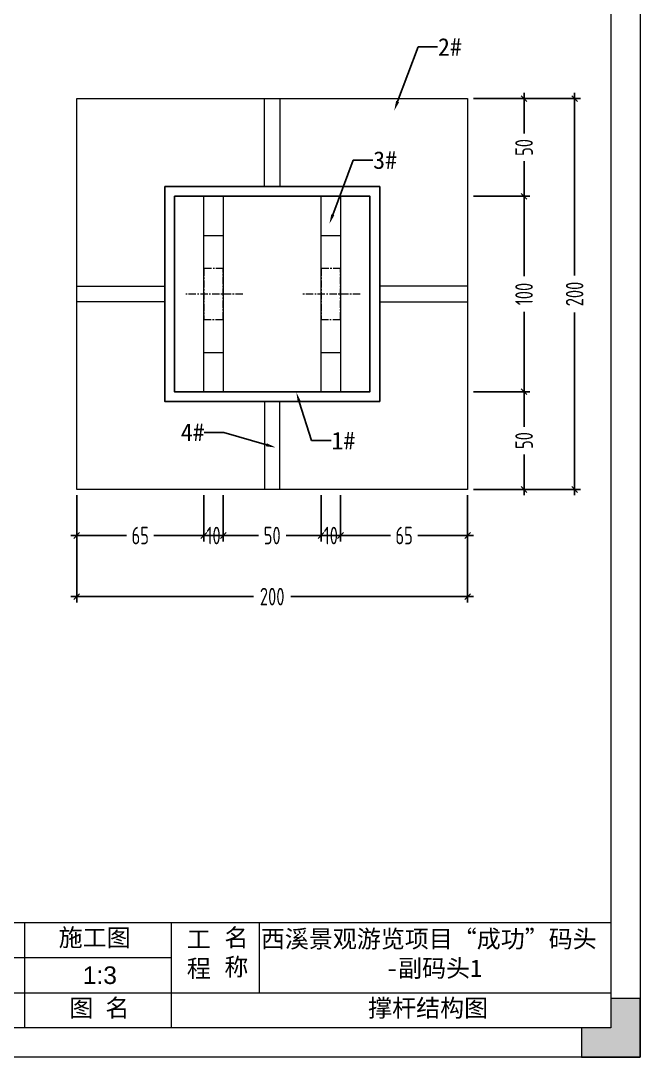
# Model space of a CAD drawing. Header units: millimetres. Extents: x 136606 to 1229059, y 82794 to 127566.
# Drawn here: x 958836 to 959153, y 126455 to 126985 of the extents above; entities that cross this region are included whole.
import ezdxf
from ezdxf import colors
from ezdxf.entities.mleader import LeaderData, LeaderLine
from ezdxf.math import Vec2, Vec3

# ---------------------------------------------------------------- set-up
doc = ezdxf.new("R2010")
doc.units = ezdxf.units.MM
doc.linetypes.add('CENTER', pattern=[0.6, 0.375, -0.075, 0.075, -0.075])
doc.linetypes.add('CENTER2', pattern=[28.575, 19.05, -3.175, 3.175, -3.175])
for name, color, linetype in [('HR-dimension', 9, 'Continuous'), ('标注', 9, 'Continuous'), ('铝通', 4, 'Continuous')]:
    doc.layers.add(name, color=color, linetype=linetype)
for name, color, linetype, lineweight in [('加强板', 140, 'Continuous', 18), ('图框', 7, 'Continuous', 13), ('文本', 3, 'Continuous', 13), ('结构', 4, 'Continuous', 18), ('虚线', 1, 'CENTER2', 0)]:
    doc.layers.add(name, color=color, linetype=linetype, lineweight=lineweight)
doc.styles.add('Arial', font='arial.ttf')
doc.styles.add('hztxt', font='ros1.shx', dxfattribs={"width": 0.8, "bigfont": 'hztxt.shx'})
doc.styles.get("Standard").update_dxf_attribs({"font": 'arial.ttf'})
doc.dimstyles.new('DIM-3', dxfattribs={"dimscale": 3, "dimtxt": 3, "dimasz": 1, "dimexe": 1, "dimexo": 1, "dimgap": 1, "dimtad": 0, "dimdec": 1, "dimrnd": 0.0005, "dimzin": 9, "dimdsep": 46, "dimtxsty": 'hztxt', "dimblk": 'OBLIQUE', "dimcen": 0, "dimdle": 1, "dimclrd": 9, "dimclre": 9, "dimclrt": 2, "dimazin": 2, "dimtfac": 1, "dimtdec": 1, "dimtofl": 0, "dimtmove": 0, "dimatfit": 3, "dimfxl": 1, "dimarcsym": 2})

# ---------------------------------------------------------------- blocks, each defined once
blk = doc.blocks.new('GW-TK')
at = {"layer": '图框', "linetype": 'Continuous', "lineweight": 0}
h = blk.add_hatch(color=256, dxfattribs=at)
h.dxf.hatch_style = 1
h.paths.add_polyline_path([(927603.55, 464418.01), (927603.55, 464428.01), (927598.55, 464428.01), (927598.55, 464423.01), (927593.55, 464423.01), (927593.55, 464418.01)])
at = {"layer": '图框', "linetype": 'Continuous'}
for p, q in [((927498.55, 464441.02), (927498.55, 464423.01)), ((927523.55, 464441.02), (927523.55, 464423.01)), ((927538.55, 464441.02), (927538.55, 464429.01)), ((927383.55, 464435.01), (927523.55, 464435.01)), ((927383.55, 464429.01), (927598.55, 464429.01))]:
    blk.add_line(p, q, dxfattribs=at)
at = {"layer": '图框'}
for points in [[(927183.55, 464715.01), (927603.55, 464715.01), (927603.55, 464418.01), (927183.55, 464418.01)], [(927188.55, 464710.01), (927598.55, 464710.01), (927598.55, 464423.01), (927188.55, 464423.01)]]:
    blk.add_lwpolyline(points, close=True, dxfattribs=at)
at = {"layer": '图框', "linetype": 'Continuous'}
blk.add_lwpolyline([(927383.55, 464441.02), (927598.55, 464441.02)], dxfattribs=at)
at = {"layer": '图框', "linetype": 'Continuous', "lineweight": 0}
blk.add_lwpolyline([(927598.55, 464428.01), (927598.55, 464423.01), (927593.55, 464423.01), (927593.55, 464418.01), (927603.55, 464418.01), (927603.55, 464428.01)], close=True, dxfattribs=at)
at = {"layer": '图框', "color": 3, "linetype": 'Continuous', "char_height": 3, "attachment_point": 1}
for s, width, insert in [('\\pt9;{\\fSimSun|b0|i0|c134|p2;施工图}', 18.6303, (927504.36, 464439.94)), ('\\pi0.39911,t9.39911;{\\fSimSun|b0|i0|c134|p2;西溪景观游览项目“成功”码头\\P\\pi21.75744,t30.75744;-副码头1}', 60.0149, (927538.45, 464439.71))]:
    blk.add_mtext_dynamic_manual_height_columns(s, width=width, gutter_width=17.5, heights=[0], dxfattribs=dict(at, insert=insert))
at = {"layer": '图框', "linetype": 'Continuous', "char_height": 3, "attachment_point": 1}
for s, width, insert in [('{\\fSimSun|b0|i0|c134|p2;工 程}', 5.2119, (927526.21, 464439.66)), ('{\\fSimSun|b0|i0|c134|p2;名 称}', 5.2119, (927532.62, 464439.93)), ('{\\fSimSun|b0|i0|c134|p2;图 名}', 12.066, (927506.19, 464427.94))]:
    blk.add_mtext_dynamic_manual_height_columns(s, width=width, gutter_width=17.5, heights=[0], dxfattribs=dict(at, insert=insert))
blk = doc.blocks.new('_Oblique')
at = {"color": 0, "linetype": 'ByBlock', "lineweight": -2}
blk.add_line((-0.5, -0.5), (0.5, 0.5), dxfattribs=at)
blk = doc.blocks.new('*D225')
at = {"layer": 'Defpoints', "color": 0, "ltscale": 10, "transparency": 16777216}
for p in [(958864.24, 126745.27), (958929.24, 126745.27), (958929.24, 126721.65)]:
    blk.add_point(p, dxfattribs=at)
at = {"layer": 'HR-dimension', "color": 9, "lineweight": -2, "ltscale": 10, "transparency": 16777216}
for p, q in [((958864.24, 126742.27), (958864.24, 126718.65)), ((958929.24, 126742.27), (958929.24, 126718.65)), ((958861.24, 126721.65), (958889.78, 126721.65)), ((958932.24, 126721.65), (958903.7, 126721.65))]:
    blk.add_line(p, q, dxfattribs=at)
at = {"layer": 'HR-dimension', "color": 9, "lineweight": -2, "ltscale": 10, "transparency": 16777216, "xscale": 3, "yscale": 3, "zscale": 3, "rotation": 180}
blk.add_blockref('_Oblique', (958864.24, 126721.65), dxfattribs=at)
at = {"layer": 'HR-dimension', "color": 9, "lineweight": -2, "ltscale": 10, "transparency": 16777216, "xscale": 3, "yscale": 3, "zscale": 3}
blk.add_blockref('_Oblique', (958929.24, 126721.65), dxfattribs=at)
at = {"layer": 'HR-dimension', "color": 2, "ltscale": 10, "transparency": 16777216, "insert": (958896.74, 126721.65), "char_height": 9, "attachment_point": 5, "style": 'hztxt'}
blk.add_mtext('65', dxfattribs=at)
blk = doc.blocks.new('*D226')
at = {"layer": 'Defpoints', "color": 0, "ltscale": 10, "transparency": 16777216}
for p in [(958999.24, 126745.27), (959064.24, 126745.27), (959064.24, 126721.65)]:
    blk.add_point(p, dxfattribs=at)
at = {"layer": 'HR-dimension', "color": 9, "lineweight": -2, "ltscale": 10, "transparency": 16777216}
for p, q in [((958999.24, 126742.27), (958999.24, 126718.65)), ((959064.24, 126742.27), (959064.24, 126718.65)), ((958996.24, 126721.65), (959024.78, 126721.65)), ((959067.24, 126721.65), (959038.7, 126721.65))]:
    blk.add_line(p, q, dxfattribs=at)
at = {"layer": 'HR-dimension', "color": 9, "lineweight": -2, "ltscale": 10, "transparency": 16777216, "xscale": 3, "yscale": 3, "zscale": 3, "rotation": 180}
blk.add_blockref('_Oblique', (958999.24, 126721.65), dxfattribs=at)
at = {"layer": 'HR-dimension', "color": 9, "lineweight": -2, "ltscale": 10, "transparency": 16777216, "xscale": 3, "yscale": 3, "zscale": 3}
blk.add_blockref('_Oblique', (959064.24, 126721.65), dxfattribs=at)
at = {"layer": 'HR-dimension', "color": 2, "ltscale": 10, "transparency": 16777216, "insert": (959031.74, 126721.65), "char_height": 9, "attachment_point": 5, "style": 'hztxt'}
blk.add_mtext('65', dxfattribs=at)
blk = doc.blocks.new('*D227')
at = {"color": 9, "lineweight": -2, "transparency": 16777216}
for p, q in [((959093.11, 126898.27), (959093.11, 126854.39)), ((959067.24, 126895.27), (959096.11, 126895.27)), ((959093.11, 126792.27), (959093.11, 126836.15)), ((959067.24, 126795.27), (959096.11, 126795.27))]:
    blk.add_line(p, q, dxfattribs=at)
at = {"layer": 'Defpoints', "color": 0, "transparency": 16777216}
for p in [(959064.24, 126895.27), (959064.24, 126795.27), (959093.11, 126795.27)]:
    blk.add_point(p, dxfattribs=at)
at = {"color": 9, "lineweight": -2, "transparency": 16777216, "xscale": 3, "yscale": 3, "zscale": 3}
for p, rotation in [((959093.11, 126895.27), 90), ((959093.11, 126795.27), 270)]:
    blk.add_blockref('_Oblique', p, dxfattribs=dict(at, rotation=rotation))
at = {"color": 2, "transparency": 16777216, "insert": (959093.11, 126845.27), "char_height": 9, "attachment_point": 5, "rotation": 90, "style": 'hztxt'}
blk.add_mtext('100', dxfattribs=at)
blk = doc.blocks.new('*D228')
at = {"color": 9, "lineweight": -2, "transparency": 16777216}
for p, q in [((959067.24, 126945.27), (959096.11, 126945.27)), ((959093.11, 126948.27), (959093.11, 126927.35)), ((959093.11, 126892.27), (959093.11, 126913.19)), ((959067.24, 126895.27), (959096.11, 126895.27))]:
    blk.add_line(p, q, dxfattribs=at)
at = {"layer": 'Defpoints', "color": 0, "transparency": 16777216}
for p in [(959064.24, 126945.27), (959093.11, 126945.27), (959064.24, 126895.27)]:
    blk.add_point(p, dxfattribs=at)
at = {"color": 9, "lineweight": -2, "transparency": 16777216, "xscale": 3, "yscale": 3, "zscale": 3}
for p, rotation in [((959093.11, 126945.27), 90), ((959093.11, 126895.27), 270)]:
    blk.add_blockref('_Oblique', p, dxfattribs=dict(at, rotation=rotation))
at = {"color": 2, "transparency": 16777216, "insert": (959093.11, 126920.27), "char_height": 9, "attachment_point": 5, "rotation": 90, "style": 'hztxt'}
blk.add_mtext('50', dxfattribs=at)
blk = doc.blocks.new('*D229')
at = {"color": 9, "lineweight": -2, "transparency": 16777216}
for p, q in [((959093.11, 126798.27), (959093.11, 126777.35)), ((959067.24, 126795.27), (959096.11, 126795.27)), ((959093.11, 126742.27), (959093.11, 126763.19)), ((959067.24, 126745.27), (959096.11, 126745.27))]:
    blk.add_line(p, q, dxfattribs=at)
at = {"layer": 'Defpoints', "color": 0, "transparency": 16777216}
for p in [(959064.24, 126795.27), (959064.24, 126745.27), (959093.11, 126745.27)]:
    blk.add_point(p, dxfattribs=at)
at = {"color": 9, "lineweight": -2, "transparency": 16777216, "xscale": 3, "yscale": 3, "zscale": 3}
for p, rotation in [((959093.11, 126795.27), 90), ((959093.11, 126745.27), 270)]:
    blk.add_blockref('_Oblique', p, dxfattribs=dict(at, rotation=rotation))
at = {"color": 2, "transparency": 16777216, "insert": (959093.11, 126770.27), "char_height": 9, "attachment_point": 5, "rotation": 90, "style": 'hztxt'}
blk.add_mtext('50', dxfattribs=at)
blk = doc.blocks.new('*D230')
at = {"color": 9, "lineweight": -2, "transparency": 16777216}
for p, q in [((959067.24, 126945.27), (959121.99, 126945.27)), ((959118.99, 126948.27), (959118.99, 126854.75)), ((959118.99, 126742.27), (959118.99, 126835.79)), ((959067.24, 126745.27), (959121.99, 126745.27))]:
    blk.add_line(p, q, dxfattribs=at)
at = {"layer": 'Defpoints', "color": 0, "transparency": 16777216}
for p in [(959064.24, 126945.27), (959064.24, 126745.27), (959118.99, 126745.27)]:
    blk.add_point(p, dxfattribs=at)
at = {"color": 9, "lineweight": -2, "transparency": 16777216, "xscale": 3, "yscale": 3, "zscale": 3}
for p, rotation in [((959118.99, 126945.27), 90), ((959118.99, 126745.27), 270)]:
    blk.add_blockref('_Oblique', p, dxfattribs=dict(at, rotation=rotation))
at = {"color": 2, "transparency": 16777216, "insert": (959118.99, 126845.27), "char_height": 9, "attachment_point": 5, "rotation": 90, "style": 'hztxt'}
blk.add_mtext('200', dxfattribs=at)
blk = doc.blocks.new('*D231')
at = {"layer": 'Defpoints', "color": 0, "ltscale": 10, "transparency": 16777216}
for p in [(958939.24, 126745.27), (958989.24, 126745.27), (958989.24, 126721.65)]:
    blk.add_point(p, dxfattribs=at)
at = {"layer": 'HR-dimension', "color": 9, "lineweight": -2, "ltscale": 10, "transparency": 16777216}
for p, q in [((958939.24, 126742.27), (958939.24, 126718.65)), ((958989.24, 126742.27), (958989.24, 126718.65)), ((958936.24, 126721.65), (958957.16, 126721.65)), ((958992.24, 126721.65), (958971.32, 126721.65))]:
    blk.add_line(p, q, dxfattribs=at)
at = {"layer": 'HR-dimension', "color": 9, "lineweight": -2, "ltscale": 10, "transparency": 16777216, "xscale": 3, "yscale": 3, "zscale": 3, "rotation": 180}
blk.add_blockref('_Oblique', (958939.24, 126721.65), dxfattribs=at)
at = {"layer": 'HR-dimension', "color": 9, "lineweight": -2, "ltscale": 10, "transparency": 16777216, "xscale": 3, "yscale": 3, "zscale": 3}
blk.add_blockref('_Oblique', (958989.24, 126721.65), dxfattribs=at)
at = {"layer": 'HR-dimension', "color": 2, "ltscale": 10, "transparency": 16777216, "insert": (958964.24, 126721.65), "char_height": 9, "attachment_point": 5, "style": 'hztxt'}
blk.add_mtext('50', dxfattribs=at)
blk = doc.blocks.new('*D232')
at = {"color": 9, "lineweight": -2, "transparency": 16777216}
for p, q in [((958929.24, 126742.27), (958929.24, 126718.65)), ((958939.24, 126742.27), (958939.24, 126718.65)), ((958926.24, 126721.65), (958942.24, 126721.65))]:
    blk.add_line(p, q, dxfattribs=at)
at = {"layer": 'Defpoints', "color": 0, "transparency": 16777216}
for p in [(958929.24, 126745.27), (958939.24, 126745.27), (958939.24, 126721.65)]:
    blk.add_point(p, dxfattribs=at)
at = {"color": 9, "lineweight": -2, "transparency": 16777216, "xscale": 3, "yscale": 3, "zscale": 3, "rotation": 180}
blk.add_blockref('_Oblique', (958929.24, 126721.65), dxfattribs=at)
at = {"color": 9, "lineweight": -2, "transparency": 16777216, "xscale": 3, "yscale": 3, "zscale": 3}
blk.add_blockref('_Oblique', (958939.24, 126721.65), dxfattribs=at)
at = {"color": 2, "transparency": 16777216, "insert": (958934.24, 126721.65), "char_height": 9, "attachment_point": 5, "style": 'hztxt'}
blk.add_mtext('10', dxfattribs=at)
blk = doc.blocks.new('*D233')
at = {"color": 9, "lineweight": -2, "transparency": 16777216}
for p, q in [((958989.24, 126742.27), (958989.24, 126718.65)), ((958999.24, 126742.27), (958999.24, 126718.65)), ((958986.24, 126721.65), (959002.24, 126721.65))]:
    blk.add_line(p, q, dxfattribs=at)
at = {"layer": 'Defpoints', "color": 0, "transparency": 16777216}
for p in [(958989.24, 126745.27), (958999.24, 126745.27), (958999.24, 126721.65)]:
    blk.add_point(p, dxfattribs=at)
at = {"color": 9, "lineweight": -2, "transparency": 16777216, "xscale": 3, "yscale": 3, "zscale": 3, "rotation": 180}
blk.add_blockref('_Oblique', (958989.24, 126721.65), dxfattribs=at)
at = {"color": 9, "lineweight": -2, "transparency": 16777216, "xscale": 3, "yscale": 3, "zscale": 3}
blk.add_blockref('_Oblique', (958999.24, 126721.65), dxfattribs=at)
at = {"color": 2, "transparency": 16777216, "insert": (958994.24, 126721.65), "char_height": 9, "attachment_point": 5, "style": 'hztxt'}
blk.add_mtext('10', dxfattribs=at)
blk = doc.blocks.new('*D240')
at = {"color": 9, "lineweight": -2, "transparency": 16777216}
for p, q in [((958864.24, 126742.27), (958864.24, 126687.4)), ((959064.24, 126742.27), (959064.24, 126687.4)), ((958861.24, 126690.4), (958954.76, 126690.4)), ((959067.24, 126690.4), (958973.72, 126690.4))]:
    blk.add_line(p, q, dxfattribs=at)
at = {"layer": 'Defpoints', "color": 0, "transparency": 16777216}
for p in [(958864.24, 126745.27), (959064.24, 126745.27), (959064.24, 126690.4)]:
    blk.add_point(p, dxfattribs=at)
at = {"color": 9, "lineweight": -2, "transparency": 16777216, "xscale": 3, "yscale": 3, "zscale": 3, "rotation": 180}
blk.add_blockref('_Oblique', (958864.24, 126690.4), dxfattribs=at)
at = {"color": 9, "lineweight": -2, "transparency": 16777216, "xscale": 3, "yscale": 3, "zscale": 3}
blk.add_blockref('_Oblique', (959064.24, 126690.4), dxfattribs=at)
at = {"color": 2, "transparency": 16777216, "insert": (958964.24, 126690.4), "char_height": 9, "attachment_point": 5, "style": 'hztxt'}
blk.add_mtext('200', dxfattribs=at)

msp = doc.modelspace()

# ---------------------------------------------------------------- linework, layer by layer
at = {"layer": '加强板', "color": 252}
for points in [[(958968.241, 126945.268), (958968.241, 126900.268), (958960.241, 126900.268), (958960.241, 126945.268)], [(958864.241, 126849.268), (958909.241, 126849.268), (958909.241, 126841.268), (958864.241, 126841.268)], [(959064.241, 126849.268), (959019.241, 126849.268), (959019.241, 126841.268), (959064.241, 126841.268)], [(958968.241, 126745.268), (958968.241, 126790.268), (958960.241, 126790.268), (958960.241, 126745.268)]]:
    msp.add_lwpolyline(points, dxfattribs=at)
at = {"layer": '加强板', "color": 3}
for points in [[(958929.241, 126895.268), (958939.241, 126895.268), (958939.241, 126795.268), (958929.241, 126795.268)], [(958989.241, 126895.268), (958999.241, 126895.268), (958999.241, 126795.268), (958989.241, 126795.268)]]:
    msp.add_lwpolyline(points, close=True, dxfattribs=at)
for points in [[(958929.241, 126875.268), (958939.241, 126875.268)], [(958989.241, 126875.268), (958999.241, 126875.268)], [(958929.241, 126815.268), (958939.241, 126815.268)], [(958989.241, 126815.268), (958999.241, 126815.268)]]:
    msp.add_lwpolyline(points, dxfattribs=at)
at = {"layer": '结构', "color": 6}
msp.add_lwpolyline([(958864.241, 126945.268), (959064.241, 126945.268), (959064.241, 126745.268), (958864.241, 126745.268)], close=True, dxfattribs=at)
at = {"layer": '虚线', "color": 1, "linetype": 'CENTER', "ltscale": 10}
for points in [[(958939.241, 126858.268), (958929.241, 126858.268), (958929.241, 126832.268), (958939.241, 126832.268)], [(958999.241, 126858.268), (958989.241, 126858.268), (958989.241, 126832.268), (958999.241, 126832.268)]]:
    msp.add_lwpolyline(points, close=True, dxfattribs=at)
for points in [[(958949.241, 126845.268), (958919.241, 126845.268)], [(959009.241, 126845.268), (958979.241, 126845.268)]]:
    msp.add_lwpolyline(points, dxfattribs=at)
at = {"layer": '铝通', "color": 252}
for points in [[(958909.241, 126900.268), (959019.241, 126900.268), (959019.241, 126790.268), (958909.241, 126790.268)], [(958914.241, 126895.268), (959014.241, 126895.268), (959014.241, 126795.268), (958914.241, 126795.268)]]:
    msp.add_lwpolyline(points, close=True, dxfattribs=at)

# ---------------------------------------------------------------- block references
at = {"layer": '文本', "xscale": 3, "yscale": 3, "zscale": 3}
msp.add_blockref('GW-TK', (-1823658.0766, -1266799.3827), dxfattribs=at)

# ---------------------------------------------------------------- texts
at = {"layer": '文本', "color": 6, "char_height": 9, "attachment_point": 1, "style": 'Arial'}
for s, width, insert in [('1:3', 19.702496, (958867.3279, 126501.1484)), ('撑杆结构图', 67.999116, (959013.3394, 126484.3807))]:
    msp.add_mtext_dynamic_manual_height_columns(s, width=width, gutter_width=1.4062, heights=[0], dxfattribs=dict(at, insert=insert))

# ---------------------------------------------------------------- dimensions: what is measured, and where the dimension line sits
for base, p1, p2, picture, middle in [((959093.113, 126945.268), (959064.241, 126895.268), (959064.241, 126945.268), '*D228', (959093.113, 126920.268)), ((959118.9875, 126745.268), (959064.241, 126945.268), (959064.241, 126745.268), '*D230', (959118.9875, 126845.268)), ((959093.113, 126795.268), (959064.241, 126895.268), (959064.241, 126795.268), '*D227', (959093.113, 126845.268)), ((959093.113, 126745.268), (959064.241, 126795.268), (959064.241, 126745.268), '*D229', (959093.113, 126770.268))]:
    dim = msp.add_linear_dim(base=base, p1=p1, p2=p2, angle=90, dimstyle='DIM-3')
    dim.commit()
    dim.dimension.update_dxf_attribs({"geometry": picture, "text_midpoint": middle})
dim = msp.add_linear_dim(base=(959064.241, 126690.3954), p1=(958864.241, 126745.268), p2=(959064.241, 126745.268), dimstyle='DIM-3')
dim.commit()
dim.dimension.update_dxf_attribs({"geometry": '*D240', "text_midpoint": (958964.241, 126690.3954)})
for base, p1, p2, picture, middle in [((958939.241, 126721.6483), (958929.241, 126745.268), (958939.241, 126745.268), '*D232', (958934.241, 126721.6483)), ((958999.241, 126721.6483), (958989.241, 126745.268), (958999.241, 126745.268), '*D233', (958994.241, 126721.6483))]:
    dim = msp.add_linear_dim(base=base, p1=p1, p2=p2, dimstyle='DIM-3')
    dim.commit()
    dim.dimension.update_dxf_attribs({"geometry": picture, "text_midpoint": middle, "dimtype": 160})
at = {"layer": 'HR-dimension', "ltscale": 10}
for base, p1, p2, picture, middle in [((958929.241, 126721.6483), (958864.241, 126745.268), (958929.241, 126745.268), '*D225', (958896.741, 126721.6483)), ((958989.241, 126721.6483), (958939.241, 126745.268), (958989.241, 126745.268), '*D231', (958964.241, 126721.6483)), ((959064.241, 126721.6483), (958999.241, 126745.268), (959064.241, 126745.268), '*D226', (959031.741, 126721.6483))]:
    dim = msp.add_linear_dim(base=base, p1=p1, p2=p2, dimstyle='DIM-3', dxfattribs=at)
    dim.commit()
    dim.dimension.update_dxf_attribs({"geometry": picture, "text_midpoint": middle})

# ---------------------------------------------------------------- leaders
at = {"layer": '标注', "color": 6}
ml = msp.add_multileader_mtext('Standard', dxfattribs=at)
ml.set_content('{\\fSimSun|b0|i0|c134|p2;2#}', color=6, style='Arial')
ml.set_leader_properties(color=9)
ml.build(insert=Vec2(0, 0))
ml.multileader.update_dxf_attribs({"dogleg_length": 100, "arrow_head_size": 5})
ctx = ml.context
ctx.base_point, ctx.char_height, ctx.arrow_head_size, ctx.landing_gap_size, ctx.plane_origin = Vec3(959048.8567, 126971.721), 9, 5, 0.2, Vec3(958983.9012, 258017.7278)
notes = []
notes.append((ctx, [(0, (1, 1, 0), (959038.8567, 126971.721), (1, 0), 10, [(0, [(959026.6754, 126939.0811)], 0, [])])]))
ctx.mtext.insert, ctx.mtext.width, ctx.mtext.defined_height, ctx.mtext.flow_direction = Vec3(959049.0567, 126976.221), 100, 36.9267, 5
ml = msp.add_multileader_mtext('Standard', dxfattribs=at)
ml.set_content('{\\fSimSun|b0|i0|c134|p2;3#}', color=6, style='Arial')
ml.set_leader_properties(color=9)
ml.build(insert=Vec2(0, 0))
ml.multileader.update_dxf_attribs({"dogleg_length": 100, "arrow_head_size": 5})
ctx = ml.context
ctx.base_point, ctx.char_height, ctx.arrow_head_size, ctx.landing_gap_size, ctx.plane_origin = Vec3(959015.6959, 126913.818), 9, 5, 0.2, Vec3(958950.7405, 257959.8247)
notes.append((ctx, [(0, (1, 1, 0), (959005.6959, 126913.818), (1, 0), 10, [(0, [(958993.5146, 126881.178)], 0, [])])]))
ctx.mtext.insert, ctx.mtext.width, ctx.mtext.defined_height, ctx.mtext.flow_direction = Vec3(959015.8959, 126918.318), 100, 36.9267, 5
ml = msp.add_multileader_mtext('Standard', dxfattribs=at)
ml.set_content('{\\fSimSun|b0|i0|c134|p2;1#}', color=6, style='Arial')
ml.set_leader_properties(color=9)
ml.build(insert=Vec2(0, 0))
ml.multileader.update_dxf_attribs({"dogleg_length": 100, "arrow_head_size": 5})
ctx = ml.context
ctx.base_point, ctx.char_height, ctx.arrow_head_size, ctx.landing_gap_size, ctx.plane_origin = Vec3(958994.3805, 126770.2296), 9, 5, 0.2, Vec3(958971.5623, 257769.9336)
notes.append((ctx, [(0, (1, 1, 0), (958984.3805, 126770.2296), (1, 0), 10, [(0, [(958976.6153, 126794.8466)], 0, [])])]))
ctx.mtext.insert, ctx.mtext.width, ctx.mtext.defined_height, ctx.mtext.flow_direction = Vec3(958994.5805, 126774.7296), 100, 36.9267, 5
ml = msp.add_multileader_mtext('Standard', dxfattribs=at)
ml.set_content('{\\fSimSun|b0|i0|c134|p2;4#}', color=6, style='Arial')
ml.set_leader_properties(color=9)
ml.build(insert=Vec2(0, 0))
ml.multileader.update_dxf_attribs({"dogleg_length": 100, "arrow_head_size": 5})
ctx = ml.context
ctx.base_point, ctx.char_height, ctx.arrow_head_size, ctx.landing_gap_size, ctx.plane_origin = Vec3(958917.2653, 126774.4691), 9, 5, 0.2, Vec3(958852.6098, 257845.347)
notes.append((ctx, [(1, (1, 1, 0), (958939.5153, 126774.4691), (-1, 0), 10, [(0, [(958966.0904, 126766.7003)], 0, [])])]))
ctx.mtext.insert, ctx.mtext.width, ctx.mtext.defined_height, ctx.mtext.flow_direction = Vec3(958917.4653, 126778.9691), 100, 36.9267, 5
for ctx, leaders in notes:
    for number, flags, end, landing, length, lines in leaders:
        leader = LeaderData()
        leader.index, (leader.has_last_leader_line, leader.has_dogleg_vector, leader.attachment_direction) = number, flags
        leader.last_leader_point, leader.dogleg_vector, leader.dogleg_length = Vec3(end), Vec3(landing), length
        for number, points, colour, breaks in lines:
            line = LeaderLine()
            line.index, line.vertices, line.color, line.breaks = number, Vec3.list(points), colors.encode_raw_color(colour), breaks
            leader.lines.append(line)
        ctx.leaders.append(leader)

doc.saveas('drawing.dxf')
